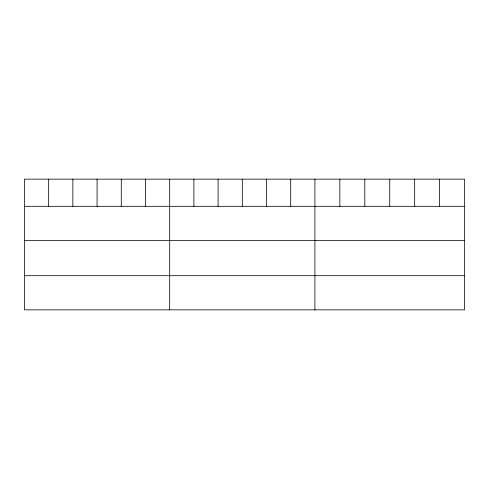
<?xml version="1.0" encoding="UTF-8"?>
<svg xmlns="http://www.w3.org/2000/svg" width="489" height="489" viewBox="0 0 489 489"><rect width="100%" height="100%" fill="white"/><g stroke="black" fill="none" stroke-linecap="round" stroke-linejoin="round"><path stroke-width="0.73" d="M464.55 206.315L464.55 309.849L24.45 309.849L24.45 179.151L464.55 179.151L464.55 206.315L24.45 206.315M24.45 240.484L464.55 240.484M24.45 275.686L464.55 275.686M439.611 179.151L439.611 206.315M414.672 179.151L414.672 206.315M389.733 179.151L389.733 206.315M364.794 179.151L364.794 206.315M339.855 179.151L339.855 206.315M314.916 179.151L314.916 309.849M290.71 179.151L290.71 206.315M266.505 179.151L266.505 206.315M242.299 179.151L242.299 206.315M218.094 179.151L218.094 206.315M193.888 179.151L193.888 206.315M169.683 179.151L169.683 309.849M145.477 179.151L145.477 206.315M121.272 179.151L121.272 206.315M97.067 179.151L97.067 206.315M72.861 179.151L72.861 206.315M48.655 179.151L48.655 206.315"/></g></svg>
